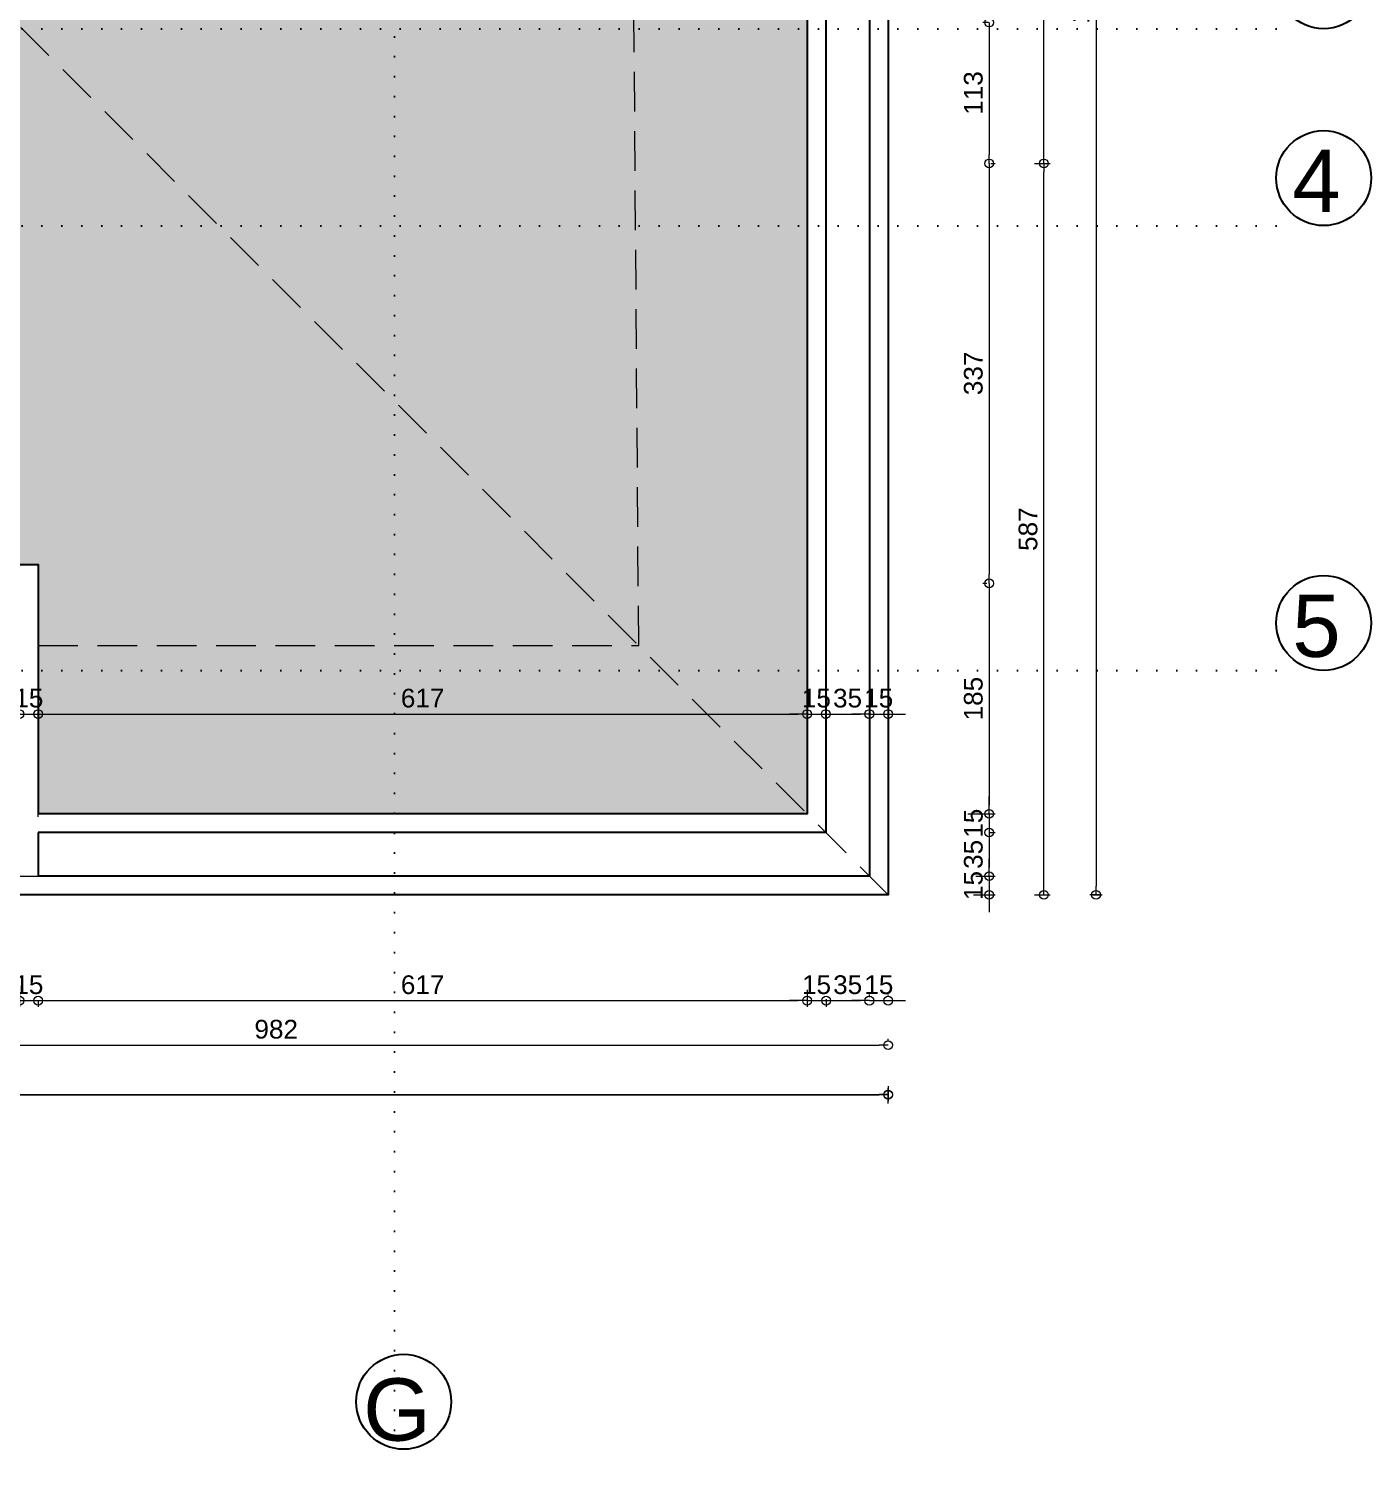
# Model space of a CAD drawing. Header units: millimetres. Extents: x 768 to 14077, y 324 to 18132.
# Drawn here: x 4127 to 5205, y 13515 to 14670 of the extents above; entities that cross this region are included whole.
import ezdxf

# ---------------------------------------------------------------- set-up
doc = ezdxf.new("R2010")
doc.units = ezdxf.units.MM
doc.linetypes.add('DOT2', pattern=[3.175, 0, -3.175])
doc.linetypes.add('HIDDEN', pattern=[9.525, 6.35, -3.175])
doc.layers.add('SEM_AKS', color=161, linetype='Continuous')
for name, color, linetype, lineweight in [('SEM_hidden', 8, 'HIDDEN', 13), ('SEM_IC OLCU', 140, 'Continuous', 13), ('SEM_TEFRIS', 225, 'Continuous', 9)]:
    doc.layers.add(name, color=color, linetype=linetype, lineweight=lineweight)
doc.styles.get("Standard").update_dxf_attribs({"font": 'arial.ttf'})
doc.dimstyles.new('1-50-2', dxfattribs={"dimtxt": 15, "dimasz": 7, "dimexe": 5, "dimexo": 5, "dimgap": 5, "dimtad": 1, "dimdec": 0, "dimtxsty": 'Standard', "dimblk": 'ORIGIN', "dimcen": 5, "dimdle": 7, "dimclrd": 256, "dimclre": 256, "dimclrt": 256, "dimadec": 0, "dimazin": 0, "dimtfac": 1, "dimtdec": 0, "dimtix": 1, "dimtmove": 0, "dimatfit": 3, "dimldrblk": 'ORIGIN', "dimfxl": 1, "dimlwd": -1, "dimlwe": -1, "dimarcsym": 0})

# ---------------------------------------------------------------- blocks, each defined once
blk = doc.blocks.new('_Origin')
at = {"color": 0, "linetype": 'ByBlock', "lineweight": -2}
blk.add_line((0, 0), (-1, 0), dxfattribs=at)
blk.add_circle((0, 0), 0.5, dxfattribs=at)
blk = doc.blocks.new('*D382')
at = {"layer": 'Defpoints', "color": 0, "transparency": 16777216}
for p in [(4134.8, 14120), (4134.8, 14107.4), (4119.8, 14080)]:
    blk.add_point(p, dxfattribs=at)
at = {"layer": 'SEM_IC OLCU', "transparency": 16777216}
for p, q in [((4112.8, 14120), (4105.8, 14120)), ((4119.8, 14085), (4119.8, 14125)), ((4119.8, 14120), (4134.8, 14120)), ((4134.8, 14112.4), (4134.8, 14125)), ((4141.8, 14120), (4148.8, 14120))]:
    blk.add_line(p, q, dxfattribs=at)
at = {"layer": 'SEM_IC OLCU', "transparency": 16777216, "xscale": 7, "yscale": 7, "zscale": 7}
blk.add_blockref('_Origin', (4119.8, 14120), dxfattribs=at)
at = {"layer": 'SEM_IC OLCU', "transparency": 16777216, "xscale": 7, "yscale": 7, "zscale": 7, "rotation": 180}
blk.add_blockref('_Origin', (4134.8, 14120), dxfattribs=at)
at = {"layer": 'SEM_IC OLCU', "transparency": 16777216, "insert": (4127.3, 14132.7), "char_height": 15, "attachment_point": 5}
blk.add_mtext('15', dxfattribs=at)
blk = doc.blocks.new('*D383')
at = {"layer": 'Defpoints', "color": 0, "transparency": 16777216}
for p in [(4751.8, 14120), (4134.8, 14107.4), (4751.8, 14090)]:
    blk.add_point(p, dxfattribs=at)
at = {"layer": 'SEM_IC OLCU', "transparency": 16777216}
for p, q in [((4134.8, 14112.4), (4134.8, 14125)), ((4141.8, 14120), (4744.8, 14120)), ((4751.8, 14095), (4751.8, 14125))]:
    blk.add_line(p, q, dxfattribs=at)
at = {"layer": 'SEM_IC OLCU', "transparency": 16777216, "xscale": 7, "yscale": 7, "zscale": 7, "rotation": 180}
blk.add_blockref('_Origin', (4134.8, 14120), dxfattribs=at)
at = {"layer": 'SEM_IC OLCU', "transparency": 16777216, "xscale": 7, "yscale": 7, "zscale": 7}
blk.add_blockref('_Origin', (4751.8, 14120), dxfattribs=at)
at = {"layer": 'SEM_IC OLCU', "transparency": 16777216, "insert": (4443.3, 14132.7), "char_height": 15, "attachment_point": 5}
blk.add_mtext('617', dxfattribs=at)
blk = doc.blocks.new('*D384')
at = {"layer": 'Defpoints', "color": 0, "transparency": 16777216}
for p in [(4766.8, 14120), (4751.8, 14090), (4766.8, 14070)]:
    blk.add_point(p, dxfattribs=at)
at = {"layer": 'SEM_IC OLCU', "transparency": 16777216}
for p, q in [((4744.8, 14120), (4737.8, 14120)), ((4751.8, 14095), (4751.8, 14125)), ((4751.8, 14120), (4766.8, 14120)), ((4766.8, 14075), (4766.8, 14125)), ((4773.8, 14120), (4780.8, 14120))]:
    blk.add_line(p, q, dxfattribs=at)
at = {"layer": 'SEM_IC OLCU', "transparency": 16777216, "xscale": 7, "yscale": 7, "zscale": 7}
blk.add_blockref('_Origin', (4751.8, 14120), dxfattribs=at)
at = {"layer": 'SEM_IC OLCU', "transparency": 16777216, "xscale": 7, "yscale": 7, "zscale": 7, "rotation": 180}
blk.add_blockref('_Origin', (4766.8, 14120), dxfattribs=at)
at = {"layer": 'SEM_IC OLCU', "transparency": 16777216, "insert": (4759.3, 14132.7), "char_height": 15, "attachment_point": 5}
blk.add_mtext('15', dxfattribs=at)
blk = doc.blocks.new('*D385')
at = {"layer": 'Defpoints', "color": 0, "transparency": 16777216}
for p in [(4801.8, 14120), (4766.8, 14070), (4801.8, 14070)]:
    blk.add_point(p, dxfattribs=at)
at = {"layer": 'SEM_IC OLCU', "transparency": 16777216}
for p, q in [((4766.8, 14075), (4766.8, 14125)), ((4773.8, 14120), (4794.8, 14120)), ((4801.8, 14075), (4801.8, 14125))]:
    blk.add_line(p, q, dxfattribs=at)
at = {"layer": 'SEM_IC OLCU', "transparency": 16777216, "xscale": 7, "yscale": 7, "zscale": 7, "rotation": 180}
blk.add_blockref('_Origin', (4766.8, 14120), dxfattribs=at)
at = {"layer": 'SEM_IC OLCU', "transparency": 16777216, "xscale": 7, "yscale": 7, "zscale": 7}
blk.add_blockref('_Origin', (4801.8, 14120), dxfattribs=at)
at = {"layer": 'SEM_IC OLCU', "transparency": 16777216, "insert": (4784.3, 14132.7), "char_height": 15, "attachment_point": 5}
blk.add_mtext('35', dxfattribs=at)
blk = doc.blocks.new('*D386')
at = {"layer": 'Defpoints', "color": 0, "transparency": 16777216}
for p in [(4816.8, 14120), (4801.8, 14070), (4816.8, 14070)]:
    blk.add_point(p, dxfattribs=at)
at = {"layer": 'SEM_IC OLCU', "transparency": 16777216}
for p, q in [((4794.8, 14120), (4787.8, 14120)), ((4801.8, 14075), (4801.8, 14125)), ((4801.8, 14120), (4816.8, 14120)), ((4816.8, 14075), (4816.8, 14125)), ((4823.8, 14120), (4830.8, 14120))]:
    blk.add_line(p, q, dxfattribs=at)
at = {"layer": 'SEM_IC OLCU', "transparency": 16777216, "xscale": 7, "yscale": 7, "zscale": 7}
blk.add_blockref('_Origin', (4801.8, 14120), dxfattribs=at)
at = {"layer": 'SEM_IC OLCU', "transparency": 16777216, "xscale": 7, "yscale": 7, "zscale": 7, "rotation": 180}
blk.add_blockref('_Origin', (4816.8, 14120), dxfattribs=at)
at = {"layer": 'SEM_IC OLCU', "transparency": 16777216, "insert": (4809.3, 14132.7), "char_height": 15, "attachment_point": 5}
blk.add_mtext('15', dxfattribs=at)
blk = doc.blocks.new('*D399')
at = {"layer": 'Defpoints', "color": 0, "transparency": 16777216}
for p in [(4119.8, 13907.3), (4134.8, 13895), (4134.8, 13890)]:
    blk.add_point(p, dxfattribs=at)
at = {"layer": 'SEM_IC OLCU', "transparency": 16777216}
for p, q in [((4119.8, 13902.3), (4119.8, 13885)), ((4112.8, 13890), (4105.8, 13890)), ((4119.8, 13890), (4134.8, 13890)), ((4134.8, 13890), (4134.8, 13885)), ((4141.8, 13890), (4148.8, 13890))]:
    blk.add_line(p, q, dxfattribs=at)
at = {"layer": 'SEM_IC OLCU', "transparency": 16777216, "xscale": 7, "yscale": 7, "zscale": 7}
blk.add_blockref('_Origin', (4119.8, 13890), dxfattribs=at)
at = {"layer": 'SEM_IC OLCU', "transparency": 16777216, "xscale": 7, "yscale": 7, "zscale": 7, "rotation": 180}
blk.add_blockref('_Origin', (4134.8, 13890), dxfattribs=at)
at = {"layer": 'SEM_IC OLCU', "transparency": 16777216, "insert": (4127.3, 13902.7), "char_height": 15, "attachment_point": 5}
blk.add_mtext('15', dxfattribs=at)
blk = doc.blocks.new('*D400')
at = {"layer": 'Defpoints', "color": 0, "transparency": 16777216}
for p in [(4751.8, 13903.7), (4134.8, 13895), (4751.8, 13890)]:
    blk.add_point(p, dxfattribs=at)
at = {"layer": 'SEM_IC OLCU', "transparency": 16777216}
for p, q in [((4751.8, 13898.7), (4751.8, 13885)), ((4134.8, 13890), (4134.8, 13885)), ((4141.8, 13890), (4744.8, 13890))]:
    blk.add_line(p, q, dxfattribs=at)
at = {"layer": 'SEM_IC OLCU', "transparency": 16777216, "xscale": 7, "yscale": 7, "zscale": 7, "rotation": 180}
blk.add_blockref('_Origin', (4134.8, 13890), dxfattribs=at)
at = {"layer": 'SEM_IC OLCU', "transparency": 16777216, "xscale": 7, "yscale": 7, "zscale": 7}
blk.add_blockref('_Origin', (4751.8, 13890), dxfattribs=at)
at = {"layer": 'SEM_IC OLCU', "transparency": 16777216, "insert": (4443.3, 13902.7), "char_height": 15, "attachment_point": 5}
blk.add_mtext('617', dxfattribs=at)
blk = doc.blocks.new('*D401')
at = {"layer": 'Defpoints', "color": 0, "transparency": 16777216}
for p in [(4751.8, 13903.7), (4767.1, 13896.1), (4767.1, 13890)]:
    blk.add_point(p, dxfattribs=at)
at = {"layer": 'SEM_IC OLCU', "transparency": 16777216}
for p, q in [((4751.8, 13898.7), (4751.8, 13885)), ((4744.8, 13890), (4737.8, 13890)), ((4751.8, 13890), (4767.1, 13890)), ((4767.1, 13891.1), (4767.1, 13885)), ((4774.1, 13890), (4781.1, 13890))]:
    blk.add_line(p, q, dxfattribs=at)
at = {"layer": 'SEM_IC OLCU', "transparency": 16777216, "xscale": 7, "yscale": 7, "zscale": 7}
blk.add_blockref('_Origin', (4751.8, 13890), dxfattribs=at)
at = {"layer": 'SEM_IC OLCU', "transparency": 16777216, "xscale": 7, "yscale": 7, "zscale": 7, "rotation": 180}
blk.add_blockref('_Origin', (4767.1, 13890), dxfattribs=at)
at = {"layer": 'SEM_IC OLCU', "transparency": 16777216, "insert": (4759.4, 13902.7), "char_height": 15, "attachment_point": 5}
blk.add_mtext('15', dxfattribs=at)
blk = doc.blocks.new('*D402')
at = {"layer": 'Defpoints', "color": 0, "transparency": 16777216}
for p in [(4767.1, 13896.1), (4801.8, 13890), (4801.8, 13887.8)]:
    blk.add_point(p, dxfattribs=at)
at = {"layer": 'SEM_IC OLCU', "transparency": 16777216}
for p, q in [((4767.1, 13891.1), (4767.1, 13885)), ((4774.1, 13890), (4794.8, 13890)), ((4801.8, 13892.8), (4801.8, 13895))]:
    blk.add_line(p, q, dxfattribs=at)
at = {"layer": 'SEM_IC OLCU', "transparency": 16777216, "xscale": 7, "yscale": 7, "zscale": 7, "rotation": 180}
blk.add_blockref('_Origin', (4767.1, 13890), dxfattribs=at)
at = {"layer": 'SEM_IC OLCU', "transparency": 16777216, "xscale": 7, "yscale": 7, "zscale": 7}
blk.add_blockref('_Origin', (4801.8, 13890), dxfattribs=at)
at = {"layer": 'SEM_IC OLCU', "transparency": 16777216, "insert": (4784.4, 13902.7), "char_height": 15, "attachment_point": 5}
blk.add_mtext('35', dxfattribs=at)
blk = doc.blocks.new('*D403')
at = {"layer": 'Defpoints', "color": 0, "transparency": 16777216}
for p in [(4801.8, 13887.8), (4816.9, 13890), (4816.9, 13889.1)]:
    blk.add_point(p, dxfattribs=at)
at = {"layer": 'SEM_IC OLCU', "transparency": 16777216}
for p, q in [((4794.8, 13890), (4787.8, 13890)), ((4801.8, 13892.8), (4801.8, 13895)), ((4801.8, 13890), (4816.9, 13890)), ((4816.9, 13894.1), (4816.9, 13895)), ((4823.9, 13890), (4830.9, 13890))]:
    blk.add_line(p, q, dxfattribs=at)
at = {"layer": 'SEM_IC OLCU', "transparency": 16777216, "xscale": 7, "yscale": 7, "zscale": 7}
blk.add_blockref('_Origin', (4801.8, 13890), dxfattribs=at)
at = {"layer": 'SEM_IC OLCU', "transparency": 16777216, "xscale": 7, "yscale": 7, "zscale": 7, "rotation": 180}
blk.add_blockref('_Origin', (4816.9, 13890), dxfattribs=at)
at = {"layer": 'SEM_IC OLCU', "transparency": 16777216, "insert": (4809.4, 13902.7), "char_height": 15, "attachment_point": 5}
blk.add_mtext('15', dxfattribs=at)
blk = doc.blocks.new('*D406')
at = {"layer": 'Defpoints', "color": 0, "transparency": 16777216}
for p in [(3834.8, 13854.1), (4816.8, 13854.3), (4816.8, 13852.5)]:
    blk.add_point(p, dxfattribs=at)
at = {"layer": 'SEM_IC OLCU', "transparency": 16777216}
for p, q in [((3834.8, 13859.1), (3834.8, 13859.3)), ((3841.8, 13854.3), (4809.8, 13854.3)), ((4816.8, 13857.5), (4816.8, 13859.3))]:
    blk.add_line(p, q, dxfattribs=at)
at = {"layer": 'SEM_IC OLCU', "transparency": 16777216, "xscale": 7, "yscale": 7, "zscale": 7, "rotation": 180}
blk.add_blockref('_Origin', (3834.8, 13854.3), dxfattribs=at)
at = {"layer": 'SEM_IC OLCU', "transparency": 16777216, "xscale": 7, "yscale": 7, "zscale": 7}
blk.add_blockref('_Origin', (4816.8, 13854.3), dxfattribs=at)
at = {"layer": 'SEM_IC OLCU', "transparency": 16777216, "insert": (4325.8, 13867), "char_height": 15, "attachment_point": 5}
blk.add_mtext('982', dxfattribs=at)
blk = doc.blocks.new('*D407')
at = {"layer": 'Defpoints', "color": 0, "transparency": 16777216}
for p in [(4816.8, 13814.7), (1638.8, 13802.6), (4816.8, 13802.6)]:
    blk.add_point(p, dxfattribs=at)
at = {"layer": 'SEM_IC OLCU', "transparency": 16777216}
for p, q in [((1638.8, 13807.6), (1638.8, 13819.7)), ((4816.8, 13807.6), (4816.8, 13819.7)), ((1645.8, 13814.7), (4809.8, 13814.7))]:
    blk.add_line(p, q, dxfattribs=at)
at = {"layer": 'SEM_IC OLCU', "transparency": 16777216, "xscale": 7, "yscale": 7, "zscale": 7, "rotation": 180}
blk.add_blockref('_Origin', (1638.8, 13814.7), dxfattribs=at)
at = {"layer": 'SEM_IC OLCU', "transparency": 16777216, "xscale": 7, "yscale": 7, "zscale": 7}
blk.add_blockref('_Origin', (4816.8, 13814.7), dxfattribs=at)
at = {"layer": 'SEM_IC OLCU', "transparency": 16777216, "insert": (3227.8, 13827.4), "char_height": 15, "attachment_point": 5}
blk.add_mtext('3178', dxfattribs=at)
blk = doc.blocks.new('*D410')
at = {"layer": 'Defpoints', "color": 0, "transparency": 16777216}
for p in [(1638.8, 13826.5), (4816.8, 13826.5), (4816.8, 13814.4)]:
    blk.add_point(p, dxfattribs=at)
at = {"layer": 'SEM_IC OLCU', "transparency": 16777216}
for p, q in [((1638.8, 13821.5), (1638.8, 13809.4)), ((4816.8, 13821.5), (4816.8, 13809.4)), ((1645.8, 13814.4), (4809.8, 13814.4))]:
    blk.add_line(p, q, dxfattribs=at)
at = {"layer": 'SEM_IC OLCU', "transparency": 16777216, "xscale": 7, "yscale": 7, "zscale": 7, "rotation": 180}
blk.add_blockref('_Origin', (1638.8, 13814.4), dxfattribs=at)
at = {"layer": 'SEM_IC OLCU', "transparency": 16777216, "xscale": 7, "yscale": 7, "zscale": 7}
blk.add_blockref('_Origin', (4816.8, 13814.4), dxfattribs=at)
at = {"layer": 'SEM_IC OLCU', "transparency": 16777216, "insert": (3227.8, 13827.1), "char_height": 15, "attachment_point": 5}
blk.add_mtext('3178', dxfattribs=at)
blk = doc.blocks.new('*D441')
at = {"layer": 'Defpoints', "color": 0, "transparency": 16777216}
for p in [(4902.4, 14674.9), (4894.2, 14561.9), (4897.9, 14561.9)]:
    blk.add_point(p, dxfattribs=at)
at = {"layer": 'SEM_IC OLCU', "transparency": 16777216}
for p, q in [((4897.4, 14674.9), (4892.9, 14674.9)), ((4897.9, 14667.9), (4897.9, 14568.9)), ((4899.2, 14561.9), (4902.9, 14561.9))]:
    blk.add_line(p, q, dxfattribs=at)
at = {"layer": 'SEM_IC OLCU', "transparency": 16777216, "xscale": 7, "yscale": 7, "zscale": 7}
for p, rotation in [((4897.9, 14674.9), 90), ((4897.9, 14561.9), 270)]:
    blk.add_blockref('_Origin', p, dxfattribs=dict(at, rotation=rotation))
at = {"layer": 'SEM_IC OLCU', "transparency": 16777216, "insert": (4885.3, 14618.4), "char_height": 15, "attachment_point": 5, "rotation": 90}
blk.add_mtext('113', dxfattribs=at)
blk = doc.blocks.new('*D442')
at = {"layer": 'Defpoints', "color": 0, "transparency": 16777216}
for p in [(4894.2, 14561.9), (4897.9, 14224.9), (4901, 14224.9)]:
    blk.add_point(p, dxfattribs=at)
at = {"layer": 'SEM_IC OLCU', "transparency": 16777216}
for p, q in [((4897.9, 14554.9), (4897.9, 14231.9)), ((4899.2, 14561.9), (4902.9, 14561.9)), ((4896, 14224.9), (4892.9, 14224.9))]:
    blk.add_line(p, q, dxfattribs=at)
at = {"layer": 'SEM_IC OLCU', "transparency": 16777216, "xscale": 7, "yscale": 7, "zscale": 7}
for p, rotation in [((4897.9, 14561.9), 90), ((4897.9, 14224.9), 270)]:
    blk.add_blockref('_Origin', p, dxfattribs=dict(at, rotation=rotation))
at = {"layer": 'SEM_IC OLCU', "transparency": 16777216, "insert": (4885.3, 14393.4), "char_height": 15, "attachment_point": 5, "rotation": 90}
blk.add_mtext('337', dxfattribs=at)
blk = doc.blocks.new('*D443')
at = {"layer": 'Defpoints', "color": 0, "transparency": 16777216}
for p in [(4901, 14224.9), (4875.7, 14039.9), (4897.9, 14039.9)]:
    blk.add_point(p, dxfattribs=at)
at = {"layer": 'SEM_IC OLCU', "transparency": 16777216}
for p, q in [((4896, 14224.9), (4892.9, 14224.9)), ((4897.9, 14217.9), (4897.9, 14046.9)), ((4880.7, 14039.9), (4902.9, 14039.9))]:
    blk.add_line(p, q, dxfattribs=at)
at = {"layer": 'SEM_IC OLCU', "transparency": 16777216, "xscale": 7, "yscale": 7, "zscale": 7}
for p, rotation in [((4897.9, 14224.9), 90), ((4897.9, 14039.9), 270)]:
    blk.add_blockref('_Origin', p, dxfattribs=dict(at, rotation=rotation))
at = {"layer": 'SEM_IC OLCU', "transparency": 16777216, "insert": (4885.3, 14132.4), "char_height": 15, "attachment_point": 5, "rotation": 90}
blk.add_mtext('185', dxfattribs=at)
blk = doc.blocks.new('*D444')
at = {"layer": 'Defpoints', "color": 0, "transparency": 16777216}
for p in [(4875.7, 14039.9), (4892.9, 14024.9), (4897.9, 14024.9)]:
    blk.add_point(p, dxfattribs=at)
at = {"layer": 'SEM_IC OLCU', "transparency": 16777216}
for p, q in [((4897.9, 14046.9), (4897.9, 14053.9)), ((4880.7, 14039.9), (4902.9, 14039.9)), ((4897.9, 14039.9), (4897.9, 14024.9)), ((4897.9, 14024.9), (4902.9, 14024.9)), ((4897.9, 14017.9), (4897.9, 14010.9))]:
    blk.add_line(p, q, dxfattribs=at)
at = {"layer": 'SEM_IC OLCU', "transparency": 16777216, "xscale": 7, "yscale": 7, "zscale": 7}
for p, rotation in [((4897.9, 14039.9), 270), ((4897.9, 14024.9), 90)]:
    blk.add_blockref('_Origin', p, dxfattribs=dict(at, rotation=rotation))
at = {"layer": 'SEM_IC OLCU', "transparency": 16777216, "insert": (4885.3, 14032.4), "char_height": 15, "attachment_point": 5, "rotation": 90}
blk.add_mtext('15', dxfattribs=at)
blk = doc.blocks.new('*D445')
at = {"layer": 'Defpoints', "color": 0, "transparency": 16777216}
for p in [(4892.9, 14024.9), (4882.2, 13989.9), (4897.9, 13989.9)]:
    blk.add_point(p, dxfattribs=at)
at = {"layer": 'SEM_IC OLCU', "transparency": 16777216}
for p, q in [((4897.9, 14024.9), (4902.9, 14024.9)), ((4897.9, 14017.9), (4897.9, 13996.9)), ((4887.2, 13989.9), (4902.9, 13989.9))]:
    blk.add_line(p, q, dxfattribs=at)
at = {"layer": 'SEM_IC OLCU', "transparency": 16777216, "xscale": 7, "yscale": 7, "zscale": 7}
for p, rotation in [((4897.9, 14024.9), 90), ((4897.9, 13989.9), 270)]:
    blk.add_blockref('_Origin', p, dxfattribs=dict(at, rotation=rotation))
at = {"layer": 'SEM_IC OLCU', "transparency": 16777216, "insert": (4885.3, 14007.4), "char_height": 15, "attachment_point": 5, "rotation": 90}
blk.add_mtext('35', dxfattribs=at)
blk = doc.blocks.new('*D446')
at = {"layer": 'Defpoints', "color": 0, "transparency": 16777216}
for p in [(4882.2, 13989.9), (4880.5, 13974.9), (4897.9, 13974.9)]:
    blk.add_point(p, dxfattribs=at)
at = {"layer": 'SEM_IC OLCU', "transparency": 16777216}
for p, q in [((4897.9, 13996.9), (4897.9, 14003.9)), ((4887.2, 13989.9), (4902.9, 13989.9)), ((4897.9, 13989.9), (4897.9, 13974.9)), ((4885.5, 13974.9), (4902.9, 13974.9)), ((4897.9, 13967.9), (4897.9, 13960.9))]:
    blk.add_line(p, q, dxfattribs=at)
at = {"layer": 'SEM_IC OLCU', "transparency": 16777216, "xscale": 7, "yscale": 7, "zscale": 7}
for p, rotation in [((4897.9, 13989.9), 270), ((4897.9, 13974.9), 90)]:
    blk.add_blockref('_Origin', p, dxfattribs=dict(at, rotation=rotation))
at = {"layer": 'SEM_IC OLCU', "transparency": 16777216, "insert": (4885.3, 13982.4), "char_height": 15, "attachment_point": 5, "rotation": 90}
blk.add_mtext('15', dxfattribs=at)
blk = doc.blocks.new('*D447')
at = {"layer": 'Defpoints', "color": 0, "transparency": 16777216}
for p in [(4929.4, 14561.9), (4941.9, 14561.9), (4929.4, 13974.9)]:
    blk.add_point(p, dxfattribs=at)
at = {"layer": 'SEM_IC OLCU', "transparency": 16777216}
for p, q in [((4934.4, 14561.9), (4946.9, 14561.9)), ((4941.9, 13981.9), (4941.9, 14554.9)), ((4934.4, 13974.9), (4946.9, 13974.9))]:
    blk.add_line(p, q, dxfattribs=at)
at = {"layer": 'SEM_IC OLCU', "transparency": 16777216, "xscale": 7, "yscale": 7, "zscale": 7}
for p, rotation in [((4941.9, 14561.9), 90), ((4941.9, 13974.9), 270)]:
    blk.add_blockref('_Origin', p, dxfattribs=dict(at, rotation=rotation))
at = {"layer": 'SEM_IC OLCU', "transparency": 16777216, "insert": (4929.2, 14268.4), "char_height": 15, "attachment_point": 5, "rotation": 90}
blk.add_mtext('587', dxfattribs=at)
blk = doc.blocks.new('*D448')
at = {"layer": 'Defpoints', "color": 0, "transparency": 16777216}
for p in [(4941.3, 14847.9), (4941.9, 14847.9), (4929.4, 14561.9)]:
    blk.add_point(p, dxfattribs=at)
at = {"layer": 'SEM_IC OLCU', "transparency": 16777216}
for p, q in [((4946.3, 14847.9), (4946.9, 14847.9)), ((4941.9, 14568.9), (4941.9, 14840.9)), ((4934.4, 14561.9), (4946.9, 14561.9))]:
    blk.add_line(p, q, dxfattribs=at)
at = {"layer": 'SEM_IC OLCU', "transparency": 16777216, "xscale": 7, "yscale": 7, "zscale": 7}
for p, rotation in [((4941.9, 14847.9), 90), ((4941.9, 14561.9), 270)]:
    blk.add_blockref('_Origin', p, dxfattribs=dict(at, rotation=rotation))
at = {"layer": 'SEM_IC OLCU', "transparency": 16777216, "insert": (4929.2, 14704.9), "char_height": 15, "attachment_point": 5, "rotation": 90}
blk.add_mtext('286', dxfattribs=at)
blk = doc.blocks.new('*D450')
at = {"layer": 'Defpoints', "color": 0, "transparency": 16777216}
for p in [(4991.6, 15419.9), (4983.7, 13974.9), (4991.6, 13974.9)]:
    blk.add_point(p, dxfattribs=at)
at = {"layer": 'SEM_IC OLCU', "transparency": 16777216}
for p, q in [((4986.6, 15419.9), (4978.7, 15419.9)), ((4983.7, 15412.9), (4983.7, 13981.9)), ((4986.6, 13974.9), (4978.7, 13974.9))]:
    blk.add_line(p, q, dxfattribs=at)
at = {"layer": 'SEM_IC OLCU', "transparency": 16777216, "xscale": 7, "yscale": 7, "zscale": 7}
for p, rotation in [((4983.7, 15419.9), 90), ((4983.7, 13974.9), 270)]:
    blk.add_blockref('_Origin', p, dxfattribs=dict(at, rotation=rotation))
at = {"layer": 'SEM_IC OLCU', "transparency": 16777216, "insert": (4971, 14697.4), "char_height": 15, "attachment_point": 5, "rotation": 90}
blk.add_mtext('1445', dxfattribs=at)
blk = doc.blocks.new('*D451')
at = {"layer": 'Defpoints', "color": 0, "transparency": 16777216}
for p in [(4975.8, 15419.9), (4975.8, 13974.9), (4983.7, 13974.9)]:
    blk.add_point(p, dxfattribs=at)
at = {"layer": 'SEM_IC OLCU', "transparency": 16777216}
for p, q in [((4980.8, 15419.9), (4988.7, 15419.9)), ((4983.7, 15412.9), (4983.7, 13981.9)), ((4980.8, 13974.9), (4988.7, 13974.9))]:
    blk.add_line(p, q, dxfattribs=at)
at = {"layer": 'SEM_IC OLCU', "transparency": 16777216, "xscale": 7, "yscale": 7, "zscale": 7}
for p, rotation in [((4983.7, 15419.9), 90), ((4983.7, 13974.9), 270)]:
    blk.add_blockref('_Origin', p, dxfattribs=dict(at, rotation=rotation))
at = {"layer": 'SEM_IC OLCU', "transparency": 16777216, "insert": (4971, 14697.4), "char_height": 15, "attachment_point": 5, "rotation": 90}
blk.add_mtext('1445', dxfattribs=at)

msp = doc.modelspace()

# ---------------------------------------------------------------- hatches: boundary and pattern name
at = {"layer": 'SEM_TEFRIS'}
h = msp.add_hatch(dxfattribs=at)
h.set_pattern_fill('AR-RSHKE', color=256, scale=0.1)
h.set_pattern_definition([(0, (6.533, 855.255), (64.77, 30.48), [15.24, -12.7, 17.78, -7.62, 22.86, -10.16]), (0, (21.773, 856.525), (64.77, 30.48), [12.7, -48.26, 10.16, -15.24]), (0, (52.253, 853.35), (64.77, 30.48), [7.62, -78.74]), (90, (6.533, 855.255), (-21.59, 30.48), [29.21, -92.71]), (90, (21.773, 855.255), (-21.59, 30.48), [28.575, -93.345]), (90, (34.473, 855.255), (-21.59, 30.48), [26.67, -95.25]), (90, (52.253, 853.35), (-21.59, 30.48), [29.21, -92.71]), (90, (59.873, 853.35), (-21.59, 30.48), [29.21, -92.71]), (90, (82.733, 855.255), (-21.59, 30.48), [27.94, -93.98])])
h.paths.add_polyline_path([(4751.8, 15354.9), (4134.8, 15354.9), (4134.8, 15154.9), (3914.8, 15154.9), (3914.8, 15199.9), (3634.8, 15199.9), (3634.8, 15354.9), (2710.8, 15354.9), (2710.8, 15169.9), (2490.8, 15169.9), (2490.8, 15204.9), (2210.8, 15204.9), (2210.8, 15354.9), (1703.8, 15354.9), (2361.3, 14697.4), (2753.8, 14697.4), (2753.8, 14734.9), (2813.8, 14734.9), (2813.8, 14697.4), (3118.8, 14697.4), (3118.8, 14847.9), (3834.8, 14847.9), (3834.8, 14697.4), (3923.8, 14697.4), (3923.8, 14734.9), (3983.8, 14734.9), (3983.8, 14697.4), (4094.3, 14697.4)])
h.paths.add_polyline_path([(4751.8, 15354.9), (4094.3, 14697.4), (4751.8, 14039.9)])
h.paths.add_polyline_path([(4094.3, 14697.4), (3983.8, 14697.4), (3983.8, 14674.9), (3923.8, 14674.9), (3923.8, 14697.4), (3834.8, 14697.4), (3834.8, 14561.9), (3118.8, 14561.9), (3118.8, 14697.4), (2813.8, 14697.4), (2813.8, 14674.9), (2753.8, 14674.9), (2753.8, 14697.4), (2361.3, 14697.4), (1703.8, 14039.9), (2210.8, 14039.9), (2210.8, 14189.9), (2490.8, 14189.9), (2490.8, 14239.9), (2710.8, 14239.9), (2710.8, 14039.9), (3634.8, 14039.9), (3634.8, 14189.9), (3914.8, 14189.9), (3914.8, 14239.9), (4134.8, 14239.9), (4134.8, 14039.9), (4751.8, 14039.9)])
h.paths.add_polyline_path([(2361.3, 14697.4), (1703.8, 15354.9), (1703.8, 14039.9)])
h = msp.add_hatch(dxfattribs=at)
h.set_pattern_fill('AR-RSHKE', color=256, scale=0.1, angle=90)
h.set_pattern_definition([(90, (6.533, 855.255), (-30.48, 64.77), [15.24, -12.7, 17.78, -7.62, 22.86, -10.16]), (90, (5.263, 870.495), (-30.48, 64.77), [12.7, -48.26, 10.16, -15.24]), (90, (8.438, 900.975), (-30.48, 64.77), [7.62, -78.74]), (180, (6.533, 855.255), (-30.48, -21.59), [29.21, -92.71]), (180, (6.533, 870.495), (-30.48, -21.59), [28.575, -93.345]), (180, (6.533, 883.195), (-30.48, -21.59), [26.67, -95.25]), (180, (8.438, 900.975), (-30.48, -21.59), [29.21, -92.71]), (180, (8.438, 908.595), (-30.48, -21.59), [29.21, -92.71]), (180, (6.533, 931.455), (-30.48, -21.59), [27.94, -93.98])])
h.paths.add_polyline_path([(1838.8, 14461.9), (1838.8, 14569.9), (1838.8, 14581.9), (1703.8, 14581.9), (1703.8, 14461.9)])
h.paths.add_polyline_path([(1994.8, 14039.9), (2114.8, 14039.9), (2114.8, 14174.9), (1994.8, 14174.9)])
h.paths.add_polyline_path([(1838.8, 14827.9), (1838.8, 14947.9), (1703.8, 14947.9), (1703.8, 14827.9)])
h.paths.add_polyline_path([(2925.8, 14174.9), (2805.8, 14174.9), (2805.8, 14039.9), (2925.8, 14039.9)])
h.paths.add_polyline_path([(3318.8, 14174.9), (3198.8, 14174.9), (3198.8, 14039.9), (3318.8, 14039.9)])
h.paths.add_polyline_path([(4442.8, 14039.9), (4442.8, 14174.9), (4322.8, 14174.9), (4322.8, 14039.9)])
h.paths.add_polyline_path([(4751.8, 14461.9), (4751.8, 14581.9), (4616.8, 14581.9), (4616.8, 14461.9)])
h.paths.add_polyline_path([(4616.8, 14827.9), (4751.8, 14827.9), (4751.8, 14947.9), (4616.8, 14947.9)])
h.paths.add_polyline_path([(4442.8, 15219.9), (4442.8, 15354.9), (4322.8, 15354.9), (4322.8, 15219.9)])
h.paths.add_polyline_path([(3318.8, 15219.9), (3318.8, 15354.9), (3198.8, 15354.9), (3198.8, 15219.9)])
h.paths.add_polyline_path([(2805.8, 15219.9), (2925.8, 15219.9), (2925.8, 15354.9), (2805.8, 15354.9)])
h.paths.add_polyline_path([(1994.8, 15219.9), (2114.8, 15219.9), (2114.8, 15354.9), (1994.8, 15354.9)])

# ---------------------------------------------------------------- linework, layer by layer
msp.add_lwpolyline([(1638.8, 15419.9), (4816.8, 15419.9), (4816.8, 13974.9), (1638.8, 13974.9)], close=True)
for points in [[(4134.8, 15404.9), (4801.8, 15404.9), (4801.8, 13989.9), (4134.8, 13989.9)], [(4134.8, 15369.9), (4766.8, 15369.9), (4766.8, 14024.9), (4134.8, 14024.9)], [(4134.8, 15354.9), (4751.8, 15354.9), (4751.8, 14039.9), (4134.8, 14039.9)], [(3634.8, 14039.9), (3634.8, 14189.9), (3914.8, 14189.9), (3914.8, 14239.9), (4134.8, 14239.9), (4134.8, 14039.9)], [(4134.8, 14024.9), (4134.8, 13989.9)]]:
    msp.add_lwpolyline(points)
at = {"layer": 'SEM_AKS', "linetype": 'DOT2', "ltscale": 5}
for p, q in [((4420.8, 15909.6), (4420.8, 13514.8)), ((5128.3, 14669.9), (846, 14669.9)), ((5128.3, 14511.9), (846, 14511.9)), ((5128.3, 14154.9), (846, 14154.9))]:
    msp.add_line(p, q, dxfattribs=at)
at = {"layer": 'SEM_AKS', "ltscale": 5}
for centre in [(5166.4, 14708.1), (5166.4, 14550.1), (5166.4, 14193.1), (4428.1, 13568.1)]:
    msp.add_circle(centre, 38.1, dxfattribs=at)
at = {"layer": 'SEM_hidden', "ltscale": 5}
msp.add_line((4816.8, 13974.9), (4094.3, 14697.4), dxfattribs=at)
at = {"layer": 'SEM_hidden', "color": 2, "ltscale": 5}
msp.add_lwpolyline([(2225.8, 13989.9), (2710.8, 13989.9), (2710.8, 14039.9), (2710.8, 14174.9), (3634.8, 14174.9), (3634.8, 13989.9), (4134.8, 13989.9), (4134.8, 14039.9), (4134.8, 14174.9), (4616.7, 14175), (4609, 15212.1), (4134.8, 15212.1), (4134.8, 15404.9), (3649.8, 15404.9), (3634.8, 15404.9), (3634.8, 15354.9), (3634.8, 15219.9), (2710.8, 15219.9), (2710.8, 15404.9), (2210.8, 15404.9)], dxfattribs=at)

# ---------------------------------------------------------------- texts
at = {"layer": 'SEM_AKS', "linetype": 'DOT2', "ltscale": 5}
for s, p in [('4', (5141.2, 14522.9)), ('5', (5141.2, 14165.9)), ('G', (4395.6, 13536.9))]:
    msp.add_text(s, height=50, dxfattribs=at).set_placement(p)

# ---------------------------------------------------------------- dimensions: what is measured, and where the dimension line sits
at = {"layer": 'SEM_IC OLCU'}
for base, p1, p2, picture, middle in [((4983.7, 13974.9), (4991.6, 15419.9), (4991.6, 13974.9), '*D450', (4971, 14697.4)), ((4983.7, 13974.9), (4975.8, 15419.9), (4975.8, 13974.9), '*D451', (4971, 14697.4)), ((4941.9, 14561.9), (4929.4, 13974.9), (4929.4, 14561.9), '*D447', (4929.2, 14268.4))]:
    dim = msp.add_linear_dim(base=base, p1=p1, p2=p2, angle=90, dimstyle='1-50-2', dxfattribs=at)
    dim.commit()
    dim.dimension.update_dxf_attribs({"geometry": picture, "text_midpoint": middle})
for base, p1, p2, picture, middle in [((4941.9, 14847.9), (4929.4, 14561.9), (4941.3, 14847.9), '*D448', (4929.2, 14704.9)), ((4897.9, 14561.9), (4902.4, 14674.9), (4894.2, 14561.9), '*D441', (4885.3, 14618.4)), ((4897.9, 14224.9), (4894.2, 14561.9), (4901, 14224.9), '*D442', (4885.3, 14393.4)), ((4897.9, 14039.9), (4901, 14224.9), (4875.7, 14039.9), '*D443', (4885.3, 14132.4)), ((4897.9, 14024.9), (4875.7, 14039.9), (4892.9, 14024.9), '*D444', (4885.3, 14032.4)), ((4897.9, 13989.9), (4892.9, 14024.9), (4882.2, 13989.9), '*D445', (4885.3, 14007.4)), ((4897.9, 13974.9), (4882.2, 13989.9), (4880.5, 13974.9), '*D446', (4885.3, 13982.4))]:
    dim = msp.add_linear_dim(base=base, p1=p1, p2=p2, angle=90, dimstyle='1-50-2', override={"dimtmove": 1}, dxfattribs=at)
    dim.commit()
    dim.dimension.update_dxf_attribs({"geometry": picture, "text_midpoint": middle})
for base, p1, p2, picture, middle in [((4134.8, 14120), (4119.8, 14080), (4134.8, 14107.4), '*D382', (4127.3, 14132.7)), ((4751.8, 14120), (4134.8, 14107.4), (4751.8, 14090), '*D383', (4443.3, 14132.7)), ((4766.8, 14120), (4751.8, 14090), (4766.8, 14070), '*D384', (4759.3, 14132.7)), ((4801.8, 14120), (4766.8, 14070), (4801.8, 14070), '*D385', (4784.3, 14132.7)), ((4816.8, 14120), (4801.8, 14070), (4816.8, 14070), '*D386', (4809.3, 14132.7)), ((4134.8, 13890), (4119.8, 13907.3), (4134.8, 13895), '*D399', (4127.3, 13902.7)), ((4751.8, 13890), (4134.8, 13895), (4751.8, 13903.7), '*D400', (4443.3, 13902.7)), ((4767.1, 13890), (4751.8, 13903.7), (4767.1, 13896.1), '*D401', (4759.4, 13902.7)), ((4801.8, 13890), (4767.1, 13896.1), (4801.8, 13887.8), '*D402', (4784.4, 13902.7)), ((4816.9, 13890), (4801.8, 13887.8), (4816.9, 13889.1), '*D403', (4809.4, 13902.7)), ((4816.8, 13854.3), (3834.8, 13854.1), (4816.8, 13852.5), '*D406', (4325.8, 13867))]:
    dim = msp.add_linear_dim(base=base, p1=p1, p2=p2, dimstyle='1-50-2', override={"dimtmove": 1}, dxfattribs=at)
    dim.commit()
    dim.dimension.update_dxf_attribs({"geometry": picture, "text_midpoint": middle})
for base, p1, p2, picture, middle in [((4816.8, 13814.7), (1638.8, 13802.6), (4816.8, 13802.6), '*D407', (3227.8, 13827.4)), ((4816.8, 13814.4), (1638.8, 13826.5), (4816.8, 13826.5), '*D410', (3227.8, 13827.1))]:
    dim = msp.add_linear_dim(base=base, p1=p1, p2=p2, dimstyle='1-50-2', dxfattribs=at)
    dim.commit()
    dim.dimension.update_dxf_attribs({"geometry": picture, "text_midpoint": middle})

doc.saveas('drawing.dxf')
